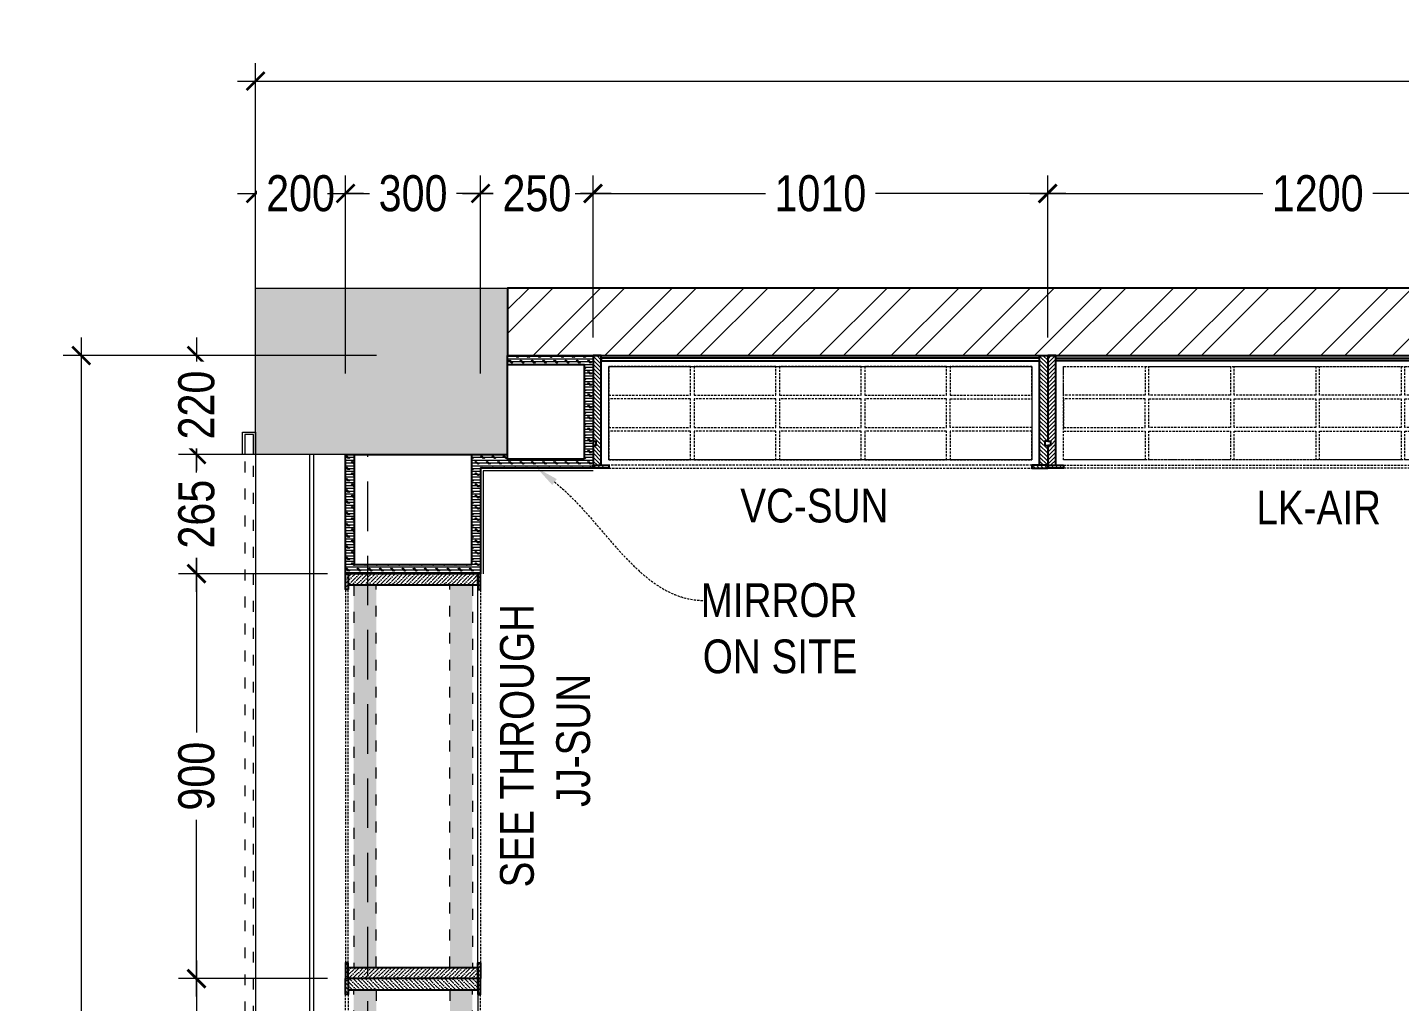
# Model space of a CAD drawing. Extents: x 8252 to 17100, y -880205 to -871928.
# Drawn here: x 8252 to 11301, y -874093 to -871928 of the extents above; entities that cross this region are included whole.
import ezdxf
from ezdxf import colors
from ezdxf.entities.mleader import LeaderData, LeaderLine
from ezdxf.lldxf.tags import DXFTag
from ezdxf.math import Vec2, Vec3

# ---------------------------------------------------------------- set-up
doc = ezdxf.new("R2010")
doc.units = 0
doc.header["$LTSCALE"] = 40
doc.header["$MEASUREMENT"] = 0
doc.header["$PDMODE"] = 3
for name, pattern in [('a_p6_plan_L18$0$HIDDEN', [0.375, 0.25, -0.125]), ('ACAD_ISO03W100', [30, 12, -18]), ('HIDDEN', [0.375, 0.25, -0.125]), ('HIDDEN2', [0.1875, 0.125, -0.0625])]:
    doc.linetypes.add(name, pattern=pattern)
for name, color, linetype, lineweight in [('beam', 90, 'Continuous', 9), ('Column', 243, 'Continuous', 9), ('Column hatch', 8, 'Continuous', 9), ('dimensions', 149, 'Continuous', 5), ('Floor-Unit', 1, 'Continuous', 13), ('Glass-FrontGlazing', 150, 'Continuous', 20), ('IM-ANNO-HATCH', 8, 'Continuous', 5), ('LENS_PARTITION', 21, 'Continuous', 25), ('LENS_TEXT', 31, 'HIDDEN2', 5), ('LN-ELEVATION-1', 81, 'Continuous', 25), ('LN-ELEVATION-2', 103, 'Continuous', 20), ('LN-ELEVATION-3', 125, 'a_p6_plan_L18$0$HIDDEN', 18), ('LN-ELEVATION-4', 145, 'Continuous', 13), ('LN-HATCH', 251, 'Continuous', 0), ('Mirror', 4, 'Continuous', 15), ('shutter', 172, 'Continuous', 9), ('Steps', 4, 'Continuous', 9), ('wall hatch', 22, 'Continuous', 9)]:
    doc.layers.add(name, color=color, linetype=linetype, lineweight=lineweight)
doc.layers.add('wall', color=5, linetype='Continuous')
doc.styles.get("Standard").update_dxf_attribs({"font": 'ARIALN.TTF'})
tags = doc.linetypes.add('DASHED2', pattern=[0.375, 0.25, -0.125]).pattern_tags.tags
tags[6:7] = [DXFTag(74, 4), DXFTag(75, 0), DXFTag(340, '0'), DXFTag(46, 1.0), DXFTag(50, 0.0), DXFTag(44, 0.0), DXFTag(45, 0.0)]
tags[4:5] = [DXFTag(74, 4), DXFTag(75, 0), DXFTag(340, '0'), DXFTag(46, 1.0), DXFTag(50, 0.0), DXFTag(44, 0.0), DXFTag(45, 0.0)]
doc.dimstyles.new('Working', dxfattribs={"dimscale": 0.8, "dimtxt": 100, "dimasz": 50, "dimexe": 50, "dimexo": 50, "dimgap": 0, "dimtad": 0, "dimdec": 0, "dimzin": 0, "dimdsep": 46, "dimtxsty": 'Standard', "dimblk": 'ARCHTICK', "dimcen": 0, "dimdle": 50, "dimclrd": 250, "dimclre": 8, "dimclrt": 7, "dimadec": 0, "dimazin": 0, "dimtfac": 1, "dimtdec": 0, "dimtofl": 0, "dimtmove": 1, "dimatfit": 3, "dimfxl": 3, "dimtolj": 1, "dimlwd": 5, "dimlwe": 0, "dimarcsym": 0})
pattern_1 = [(45, (7858558.917, 3503823.203), (-4.4901280605, 4.4901280605), [])]
pattern_2 = [(45, (7858054.0837, 3504049.203), (-4.4901280605, 4.4901280605), [])]
pattern_3 = [(45, (-583719.1914, 43520.887), (3.31456304, 12.1533978), [15.625, -3.125, 0, -3.125])]
pattern_4 = [(45, (-584019.1914, 43520.887), (3.31456304, 12.1533978), [15.625, -3.125, 0, -3.125])]

# ---------------------------------------------------------------- blocks, each defined once
blk = doc.blocks.new('adeAWEFQAEWFRAGWREA')
at = {"layer": 'Column hatch'}
h = blk.add_hatch(color=256, dxfattribs=at)
h.dxf.hatch_style = 1
h.paths.add_polyline_path([(0, -4780), (370, -4780), (370, 0), (0, 0)])
h.paths.add_polyline_path([(6624, -350), (6624, 0), (3924, 0), (3924, -350)])
h.paths.add_polyline_path([(3045, -6040), (2685, -6040), (2685, -7640), (3045, -7640)])
h.paths.add_polyline_path([(6624, -4437), (5354, -4437), (5354, -4737), (6254, -4737), (6254, -5497), (6624, -5497)])
h.paths.add_polyline_path([(0, -7740), (370, -7740), (370, -7180), (0, -7180)])
at = {"layer": 'wall hatch'}
h = blk.add_hatch(dxfattribs=at)
h.set_pattern_fill('ANSI32', color=256, scale=300, angle=270)
h.set_pattern_definition([(315, (-12982038.45, 1087359.38), (79.5495129, 79.5495129), []), (315, (-12982038.45, 1087306.35), (79.5495129, 79.5495129), [])])
h.paths.add_polyline_path([(0, -7180), (150, -7180), (150, -4780), (0, -4780)])
at = {"layer": 'beam', "linetype": 'HIDDEN', "ltscale": 11}
for p, q in [((2685, -7490.3), (370, -7490.3)), ((370, -7740), (5055, -7740))]:
    blk.add_line(p, q, dxfattribs=at)
at = {"layer": 'Column'}
blk.add_lwpolyline([(0, -7180), (370, -7180), (370, -7740), (0, -7740)], close=True, dxfattribs=at)
at = {"layer": 'shutter', "ltscale": 10, "elevation": -0.2}
blk.add_lwpolyline([(370, -7768.9), (320, -7768.9), (320, -7740), (370, -7740), (370, -7744.7), (325.7, -7744.7), (325.7, -7763.9), (370, -7763.9), (370, -7768.9)], dxfattribs=at)
at = {"layer": 'shutter', "color": 5, "linetype": 'ACAD_ISO03W100', "ltscale": 0.05, "true_color": 0x0505ff, "elevation": 87.2}
blk.add_lwpolyline([(325.7, -7744.7), (325.7, -7763.9), (5099.3, -7763.9), (5099.3, -7744.7)], close=True, dxfattribs=at)
at = {"layer": 'Steps'}
blk.add_line((370, -7740), (5105, -7740), dxfattribs=at)
at = {"layer": 'wall', "color": 1}
blk.add_lwpolyline([(150, -4780), (0, -4780), (0, -7180), (150, -7180)], close=True, dxfattribs=at)
blk = doc.blocks.new('1010MM VC PLAN')
at = {"layer": 'LN-HATCH', "ltscale": 0.5}
h = blk.add_hatch(dxfattribs=at)
h.set_pattern_fill('ANSI31', color=256, scale=2)
h.set_pattern_definition([(45, (3761554.586, 1795022.936), (-4.490128061, 4.490128061), [])])
h.paths.add_polyline_path([(-505.2, 24), (-505.2, -166), (-499.2, -166), (-499.2, -176), (-505.2, -176), (-505.2, -220), (-487.2, -220), (-487.2, 24)])
h = blk.add_hatch(dxfattribs=at)
h.set_pattern_fill('ANSI31', color=256, scale=2)
h.set_pattern_definition(pattern_1)
h.paths.add_polyline_path([(504.8, 24), (504.8, -166), (498.8, -166), (498.8, -176), (504.8, -176), (504.8, -220), (486.8, -220), (486.8, 24)])
h = blk.add_hatch(dxfattribs=at)
h.set_pattern_fill('ANSI31', color=256, scale=2)
h.set_pattern_definition([(45, (7858741.917, 3503823.203), (-4.4901280605, 4.4901280605), [])])
h.paths.add_polyline_path([(-470.2, -220), (-470.2, -226), (-505.2, -226), (-505.2, -220)])
h = blk.add_hatch(dxfattribs=at)
h.set_pattern_fill('ANSI31', color=256, scale=2)
h.set_pattern_definition(pattern_1)
h.paths.add_polyline_path([(476.8, -220), (476.8, -226), (511.8, -226), (511.8, -220)])
at = {"layer": 'LN-ELEVATION-1', "ltscale": 0.5}
for points in [[(-505.2, 24), (-505.2, -166), (-499.2, -166), (-499.2, -176), (-505.2, -176), (-505.2, -220), (-487.2, -220), (-487.2, 24)], [(486.8, 12), (-487.2, 12), (-487.2, 18), (486.8, 18)], [(504.8, 24), (504.8, -166), (498.8, -166), (498.8, -176), (504.8, -176), (504.8, -220), (486.8, -220), (486.8, 24)], [(-470.2, -220), (-470.2, -226), (-505.2, -226), (-505.2, -220)], [(469.8, -220), (469.8, -226), (504.8, -226), (504.8, -220)]]:
    blk.add_lwpolyline(points, close=True, dxfattribs=at)
at = {"layer": 'LN-ELEVATION-2', "ltscale": 0.5}
blk.add_lwpolyline([(470.2, 0), (-470.2, 0), (-470.2, -208), (470.2, -208)], close=True, dxfattribs=at)
at = {"layer": 'LN-ELEVATION-3', "ltscale": 0.5}
for p, q in [((-487.2, 24), (486.8, 24)), ((-470.2, -220), (469.8, -220)), ((469.8, -226), (-470.2, -226))]:
    blk.add_line(p, q, dxfattribs=at)
for points in [[(-470.2, 0), (-288.5, 0), (-288.5, -64), (-470.2, -64)], [(-280.5, 0), (-98.8, 0), (-98.8, -64), (-280.5, -64)], [(-90.8, 0), (90.8, 0), (90.8, -64), (-90.8, -64)], [(98.8, 0), (280.5, 0), (280.5, -64), (98.8, -64)], [(288.5, 0), (470.2, 0), (470.2, -64), (288.5, -64)], [(-470.2, -136), (-288.5, -136), (-288.5, -72), (-470.2, -72)], [(-280.5, -72), (-98.8, -72), (-98.8, -136), (-280.5, -136)], [(-90.8, -72), (90.8, -72), (90.8, -136), (-90.8, -136)], [(98.8, -72), (280.5, -72), (280.5, -136), (98.8, -136)], [(288.5, -72), (470.2, -72), (470.2, -136), (288.5, -136)], [(-470.2, -144), (-288.5, -144), (-288.5, -208), (-470.2, -208)], [(-280.5, -144), (-98.8, -144), (-98.8, -208), (-280.5, -208)], [(-90.8, -144), (90.8, -144), (90.8, -208), (-90.8, -208)], [(98.8, -144), (280.5, -144), (280.5, -208), (98.8, -208)], [(288.5, -144), (470.2, -144), (470.2, -208), (288.5, -208)]]:
    blk.add_lwpolyline(points, close=True, dxfattribs=at)
blk = doc.blocks.new('12MM VC PLAN')
at = {"layer": 'LN-HATCH', "ltscale": 0.5}
h = blk.add_hatch(dxfattribs=at)
h.set_pattern_fill('ANSI31', color=256, scale=2)
h.set_pattern_definition([(45, (3760859.753, 1795248.936), (-4.490128061, 4.490128061), [])])
h.paths.add_polyline_path([(-1200, 250), (-1200, 60), (-1194, 60), (-1194, 50), (-1200, 50), (-1200, 6), (-1182, 6), (-1182, 250)])
h = blk.add_hatch(dxfattribs=at)
h.set_pattern_fill('ANSI31', color=256, scale=2)
h.set_pattern_definition(pattern_2)
h.paths.add_polyline_path([(0, 250), (0, 60), (-6, 60), (-6, 50), (0, 50), (0, 6), (-18, 6), (-18, 250)])
h = blk.add_hatch(dxfattribs=at)
h.set_pattern_fill('ANSI31', color=256, scale=2)
h.set_pattern_definition([(45, (7858047.0837, 3504049.203), (-4.4901280605, 4.4901280605), [])])
h.paths.add_polyline_path([(-1165, 6), (-1165, 0), (-1200, 0), (-1200, 6)])
h = blk.add_hatch(dxfattribs=at)
h.set_pattern_fill('ANSI31', color=256, scale=2)
h.set_pattern_definition(pattern_2)
h.paths.add_polyline_path([(-28, 6), (-28, 0), (0, 0), (0, 6)])
at = {"layer": 'LN-ELEVATION-1', "ltscale": 0.5}
for points in [[(-1200, 250), (-1200, 60), (-1194, 60), (-1194, 50), (-1200, 50), (-1200, 6), (-1182, 6), (-1182, 250)], [(-18, 238), (-1182, 238), (-1182, 244), (-18, 244)], [(0, 250), (0, 60), (-6, 60), (-6, 50), (0, 50), (0, 6), (-18, 6), (-18, 250)], [(-1165, 6), (-1165, 0), (-1200, 0), (-1200, 6)], [(-35, 6), (-35, 0), (0, 0), (0, 6)]]:
    blk.add_lwpolyline(points, close=True, dxfattribs=at)
at = {"layer": 'LN-ELEVATION-3', "ltscale": 0.5}
for p, q in [((-1182, 250), (-18, 250)), ((-1165, 6), (-35, 6)), ((-35, 0), (-1165, 0))]:
    blk.add_line(p, q, dxfattribs=at)
for points in [[(-1165, 226), (-35, 226), (-35, 18), (-1165, 18)], [(-1165, 226), (-983.3, 226), (-983.3, 162), (-1165, 162)], [(-975.3, 226), (-793.7, 226), (-793.7, 162), (-975.3, 162)], [(-785.7, 226), (-604, 226), (-604, 162), (-785.7, 162)], [(-596, 226), (-414.3, 226), (-414.3, 162), (-596, 162)], [(-406.3, 226), (-224.7, 226), (-224.7, 162), (-406.3, 162)], [(-216.7, 226), (-35, 226), (-35, 162), (-216.7, 162)], [(-1165, 90), (-983.3, 90), (-983.3, 154), (-1165, 154)], [(-975.3, 154), (-793.7, 154), (-793.7, 90), (-975.3, 90)], [(-785.7, 154), (-604, 154), (-604, 90), (-785.7, 90)], [(-596, 154), (-414.3, 154), (-414.3, 90), (-596, 90)], [(-406.3, 154), (-224.7, 154), (-224.7, 90), (-406.3, 90)], [(-216.7, 154), (-35, 154), (-35, 90), (-216.7, 90)], [(-1165, 82), (-983.3, 82), (-983.3, 18), (-1165, 18)], [(-975.3, 82), (-793.7, 82), (-793.7, 18), (-975.3, 18)], [(-785.7, 82), (-604, 82), (-604, 18), (-785.7, 18)], [(-596, 82), (-414.3, 82), (-414.3, 18), (-596, 18)], [(-406.3, 82), (-224.7, 82), (-224.7, 18), (-406.3, 18)], [(-216.7, 82), (-35, 82), (-35, 18), (-216.7, 18)]]:
    blk.add_lwpolyline(points, close=True, dxfattribs=at)
blk = doc.blocks.new('SEE THORUGH 900MM')
at = {"transparency": 33554508}
h = blk.add_hatch(color=177, dxfattribs=at)
h.dxf.hatch_style = 1
h.paths.add_polyline_path([(425, 50), (-425, 50), (-425, 0), (425, 0)])
h = blk.add_hatch(color=177, dxfattribs=at)
h.dxf.hatch_style = 1
h.paths.add_polyline_path([(425, -164), (-425, -164), (-425, -214), (425, -214)])
at = {"layer": 'LN-HATCH', "ltscale": 0.5}
h = blk.add_hatch(dxfattribs=at)
h.set_pattern_fill('ANSI36', color=256, scale=50)
h.set_pattern_definition(pattern_3)
h.paths.add_polyline_path([(-415, 62), (-415, 68), (-450, 68), (-450, 62)])
h = blk.add_hatch(dxfattribs=at)
h.set_pattern_fill('ANSI36', color=256, scale=50)
h.set_pattern_definition(pattern_3)
h.paths.add_polyline_path([(-425, 62), (-450, 62), (-450, 18), (-450, 8), (-450, -226), (-425, -226)])
h = blk.add_hatch(dxfattribs=at)
h.set_pattern_fill('ANSI36', color=256, scale=50)
h.set_pattern_definition(pattern_4)
h.paths.add_polyline_path([(415, 62), (415, 68), (450, 68), (450, 62)])
h = blk.add_hatch(dxfattribs=at)
h.set_pattern_fill('ANSI36', color=256, scale=50)
h.set_pattern_definition(pattern_4)
h.paths.add_polyline_path([(450, 8), (450, 18), (450, 62), (425, 62), (425, -226), (450, -226)])
h = blk.add_hatch(dxfattribs=at)
h.set_pattern_fill('ANSI36', color=256, scale=50)
h.set_pattern_definition(pattern_3)
h.paths.add_polyline_path([(-415, -226), (-415, -232), (-450, -232), (-450, -226)])
h = blk.add_hatch(dxfattribs=at)
h.set_pattern_fill('ANSI36', color=256, scale=50)
h.set_pattern_definition(pattern_4)
h.paths.add_polyline_path([(415, -226), (415, -232), (450, -232), (450, -226)])
at = {"layer": 'LN-ELEVATION-1', "ltscale": 0.5}
for points in [[(-415, 62), (-415, 68), (-450, 68), (-450, 62)], [(-450, -226), (-450, 8), (-450, 8), (-450, 18), (-450, 18), (-450, 62), (-425, 62), (-425, -226)], [(415, 62), (415, 68), (450, 68), (450, 62)], [(450, -226), (450, 8), (450, 8), (450, 18), (450, 18), (450, 62), (425, 62), (425, -226)], [(-415, -226), (-415, -232), (-450, -232), (-450, -226)], [(415, -226), (415, -232), (450, -232), (450, -226)]]:
    blk.add_lwpolyline(points, close=True, dxfattribs=at)
at = {"layer": 'LN-ELEVATION-3', "ltscale": 0.5}
for p, q in [((-415, 68), (415, 68)), ((415, 62), (-415, 62)), ((425, -226), (-425, -226)), ((415, -226), (-415, -226)), ((-415, -232), (415, -232))]:
    blk.add_line(p, q, dxfattribs=at)
at = {"layer": 'LN-ELEVATION-4', "linetype": 'ACAD_ISO03W100', "ltscale": 0.05}
for points in [[(425, 0), (-425, 0), (-425, 50), (425, 50)], [(425, -164), (-425, -164), (-425, -214), (425, -214)]]:
    blk.add_lwpolyline(points, close=True, dxfattribs=at)
blk = doc.blocks.new('_ArchTick')
at = {"const_width": 0.15}
blk.add_lwpolyline([(-0.5, -0.5), (0.5, 0.5)], dxfattribs=at)
blk = doc.blocks.new('*D59')
at = {"layer": 'Defpoints', "color": 0, "ltscale": 50, "transparency": 16777216}
for p in [(8759.2, -872877.4), (8959.2, -872877.4)]:
    blk.add_point(p, dxfattribs=at)
at = {"layer": 'dimensions', "color": 8, "linetype": 'DASHED2', "lineweight": 0, "ltscale": 50, "transparency": 16777216}
for p, q in [((8759.2, -872697.1), (8759.2, -872257.1)), ((8959.2, -872697.1), (8959.2, -872257.1))]:
    blk.add_line(p, q, dxfattribs=at)
at = {"layer": 'dimensions', "color": 250, "linetype": 'DASHED2', "lineweight": 5, "ltscale": 50, "transparency": 16777216}
for p, q in [((8719.2, -872297.1), (8786.3, -872297.1)), ((8999.2, -872297.1), (8932.1, -872297.1))]:
    blk.add_line(p, q, dxfattribs=at)
at = {"layer": 'dimensions', "color": 250, "lineweight": 5, "ltscale": 50, "transparency": 16777216, "xscale": 40, "yscale": 40, "zscale": 40, "rotation": 180}
blk.add_blockref('_ArchTick', (8759.2, -872297.1), dxfattribs=at)
at = {"layer": 'dimensions', "color": 250, "lineweight": 5, "ltscale": 50, "transparency": 16777216, "xscale": 40, "yscale": 40, "zscale": 40}
blk.add_blockref('_ArchTick', (8959.2, -872297.1), dxfattribs=at)
at = {"layer": 'dimensions', "color": 7, "ltscale": 50, "transparency": 16777216, "insert": (8859.2, -872297.1), "char_height": 80, "attachment_point": 5, "bg_fill": 3, "box_fill_scale": 1.25, "bg_fill_color": 9, "bg_fill_true_color": 13158600, "bg_fill_transparency": 0}
blk.add_mtext('\\A1;200', dxfattribs=at)
at = {"layer": 'Defpoints', "color": 0, "ltscale": 50, "transparency": 16777216}
blk.add_point((8959.2, -872297.1), dxfattribs=at)
blk = doc.blocks.new('*D60')
at = {"layer": 'Defpoints', "color": 0, "ltscale": 50, "transparency": 16777216}
for p in [(9259.2, -872297.1), (8959.2, -872877.4), (9259.2, -872907.4)]:
    blk.add_point(p, dxfattribs=at)
at = {"layer": 'dimensions', "color": 8, "linetype": 'DASHED2', "lineweight": 0, "ltscale": 50, "transparency": 16777216}
for p, q in [((8959.2, -872697.1), (8959.2, -872257.1)), ((9259.2, -872697.1), (9259.2, -872257.1))]:
    blk.add_line(p, q, dxfattribs=at)
at = {"layer": 'dimensions', "color": 250, "linetype": 'DASHED2', "lineweight": 5, "ltscale": 50, "transparency": 16777216}
for p, q in [((8919.2, -872297.1), (9036.8, -872297.1)), ((9299.2, -872297.1), (9181.5, -872297.1))]:
    blk.add_line(p, q, dxfattribs=at)
at = {"layer": 'dimensions', "color": 250, "lineweight": 5, "ltscale": 50, "transparency": 16777216, "xscale": 40, "yscale": 40, "zscale": 40, "rotation": 180}
blk.add_blockref('_ArchTick', (8959.2, -872297.1), dxfattribs=at)
at = {"layer": 'dimensions', "color": 250, "lineweight": 5, "ltscale": 50, "transparency": 16777216, "xscale": 40, "yscale": 40, "zscale": 40}
blk.add_blockref('_ArchTick', (9259.2, -872297.1), dxfattribs=at)
at = {"layer": 'dimensions', "color": 7, "ltscale": 50, "transparency": 16777216, "insert": (9109.2, -872297.1), "char_height": 80, "attachment_point": 5, "bg_fill": 3, "box_fill_scale": 1.25, "bg_fill_color": 9, "bg_fill_true_color": 13158600, "bg_fill_transparency": 0}
blk.add_mtext('\\A1;300', dxfattribs=at)
blk = doc.blocks.new('*D61')
at = {"layer": 'Defpoints', "color": 0, "ltscale": 50, "transparency": 16777216}
for p in [(9509.2, -872297.1), (9509.2, -872657.4), (9259.2, -872907.4)]:
    blk.add_point(p, dxfattribs=at)
at = {"layer": 'dimensions', "color": 8, "linetype": 'DASHED2', "lineweight": 0, "ltscale": 50, "transparency": 16777216}
for p, q in [((9259.2, -872697.1), (9259.2, -872257.1)), ((9509.2, -872617.4), (9509.2, -872257.1))]:
    blk.add_line(p, q, dxfattribs=at)
at = {"layer": 'dimensions', "color": 250, "linetype": 'DASHED2', "lineweight": 5, "ltscale": 50, "transparency": 16777216}
for p, q in [((9219.2, -872297.1), (9311.3, -872297.1)), ((9549.2, -872297.1), (9457.1, -872297.1))]:
    blk.add_line(p, q, dxfattribs=at)
at = {"layer": 'dimensions', "color": 250, "lineweight": 5, "ltscale": 50, "transparency": 16777216, "xscale": 40, "yscale": 40, "zscale": 40, "rotation": 180}
blk.add_blockref('_ArchTick', (9259.2, -872297.1), dxfattribs=at)
at = {"layer": 'dimensions', "color": 250, "lineweight": 5, "ltscale": 50, "transparency": 16777216, "xscale": 40, "yscale": 40, "zscale": 40}
blk.add_blockref('_ArchTick', (9509.2, -872297.1), dxfattribs=at)
at = {"layer": 'dimensions', "color": 7, "ltscale": 50, "transparency": 16777216, "insert": (9384.2, -872297.1), "char_height": 80, "attachment_point": 5, "bg_fill": 3, "box_fill_scale": 1.25, "bg_fill_color": 9, "bg_fill_true_color": 13158600, "bg_fill_transparency": 0}
blk.add_mtext('\\A1;250', dxfattribs=at)
blk = doc.blocks.new('*D62')
at = {"layer": 'Defpoints', "color": 0, "ltscale": 50, "transparency": 16777216}
for p in [(10519.2, -872297.1), (9509.2, -872657.4), (10519.2, -872657.4)]:
    blk.add_point(p, dxfattribs=at)
at = {"layer": 'dimensions', "color": 8, "linetype": 'DASHED2', "lineweight": 0, "ltscale": 50, "transparency": 16777216}
for p, q in [((9509.2, -872617.4), (9509.2, -872257.1)), ((10519.2, -872617.4), (10519.2, -872257.1))]:
    blk.add_line(p, q, dxfattribs=at)
at = {"layer": 'dimensions', "color": 250, "linetype": 'DASHED2', "lineweight": 5, "ltscale": 50, "transparency": 16777216}
for p, q in [((9469.2, -872297.1), (9919.4, -872297.1)), ((10559.2, -872297.1), (10108.9, -872297.1))]:
    blk.add_line(p, q, dxfattribs=at)
at = {"layer": 'dimensions', "color": 250, "lineweight": 5, "ltscale": 50, "transparency": 16777216, "xscale": 40, "yscale": 40, "zscale": 40, "rotation": 180}
blk.add_blockref('_ArchTick', (9509.2, -872297.1), dxfattribs=at)
at = {"layer": 'dimensions', "color": 250, "lineweight": 5, "ltscale": 50, "transparency": 16777216, "xscale": 40, "yscale": 40, "zscale": 40}
blk.add_blockref('_ArchTick', (10519.2, -872297.1), dxfattribs=at)
at = {"layer": 'dimensions', "color": 7, "ltscale": 50, "transparency": 16777216, "insert": (10014.2, -872297.1), "char_height": 80, "attachment_point": 5, "bg_fill": 3, "box_fill_scale": 1.25, "bg_fill_color": 9, "bg_fill_true_color": 13158600, "bg_fill_transparency": 0}
blk.add_mtext('\\A1;1010', dxfattribs=at)
blk = doc.blocks.new('*D63')
at = {"layer": 'Defpoints', "color": 0, "ltscale": 50, "transparency": 16777216}
for p in [(11719.2, -872297.1), (10519.2, -872657.4), (11719.2, -872657.4)]:
    blk.add_point(p, dxfattribs=at)
at = {"layer": 'dimensions', "color": 8, "linetype": 'DASHED2', "lineweight": 0, "ltscale": 50, "transparency": 16777216}
for p, q in [((10519.2, -872617.4), (10519.2, -872257.1)), ((11719.2, -872617.4), (11719.2, -872257.1))]:
    blk.add_line(p, q, dxfattribs=at)
at = {"layer": 'dimensions', "color": 250, "linetype": 'DASHED2', "lineweight": 5, "ltscale": 50, "transparency": 16777216}
for p, q in [((10479.2, -872297.1), (11024.4, -872297.1)), ((11759.2, -872297.1), (11213.9, -872297.1))]:
    blk.add_line(p, q, dxfattribs=at)
at = {"layer": 'dimensions', "color": 250, "lineweight": 5, "ltscale": 50, "transparency": 16777216, "xscale": 40, "yscale": 40, "zscale": 40, "rotation": 180}
blk.add_blockref('_ArchTick', (10519.2, -872297.1), dxfattribs=at)
at = {"layer": 'dimensions', "color": 250, "lineweight": 5, "ltscale": 50, "transparency": 16777216, "xscale": 40, "yscale": 40, "zscale": 40}
blk.add_blockref('_ArchTick', (11719.2, -872297.1), dxfattribs=at)
at = {"layer": 'dimensions', "color": 7, "ltscale": 50, "transparency": 16777216, "insert": (11119.2, -872297.1), "char_height": 80, "attachment_point": 5, "bg_fill": 3, "box_fill_scale": 1.25, "bg_fill_color": 9, "bg_fill_true_color": 13158600, "bg_fill_transparency": 0}
blk.add_mtext('\\A1;1200', dxfattribs=at)
blk = doc.blocks.new('*D87')
at = {"layer": 'Defpoints', "color": 0, "ltscale": 50, "transparency": 16777216}
for p in [(8628.1, -874042.4), (8959.2, -874042.4), (8959.2, -874942.4)]:
    blk.add_point(p, dxfattribs=at)
at = {"layer": 'dimensions', "color": 250, "linetype": 'DASHED2', "lineweight": 5, "ltscale": 50, "transparency": 16777216}
for p, q in [((8628.1, -874002.4), (8628.1, -874420)), ((8628.1, -874982.4), (8628.1, -874564.7))]:
    blk.add_line(p, q, dxfattribs=at)
at = {"layer": 'dimensions', "color": 8, "linetype": 'DASHED2', "lineweight": 0, "ltscale": 50, "transparency": 16777216}
for p, q in [((8919.2, -874042.4), (8588.1, -874042.4)), ((8919.2, -874942.4), (8588.1, -874942.4))]:
    blk.add_line(p, q, dxfattribs=at)
at = {"layer": 'dimensions', "color": 250, "lineweight": 5, "ltscale": 50, "transparency": 16777216, "xscale": 40, "yscale": 40, "zscale": 40}
for p, rotation in [((8628.1, -874042.4), 90), ((8628.1, -874942.4), 270)]:
    blk.add_blockref('_ArchTick', p, dxfattribs=dict(at, rotation=rotation))
at = {"layer": 'dimensions', "color": 7, "ltscale": 50, "transparency": 16777216, "insert": (8628.1, -874492.4), "char_height": 80, "attachment_point": 5, "rotation": 90, "bg_fill": 3, "box_fill_scale": 1.25, "bg_fill_color": 9, "bg_fill_true_color": 13158600, "bg_fill_transparency": 0}
blk.add_mtext('\\A1;900', dxfattribs=at)
blk = doc.blocks.new('*D88')
at = {"layer": 'Defpoints', "color": 0, "ltscale": 50, "transparency": 16777216}
for p in [(8628.1, -873142.4), (8959.2, -873142.4), (8959.2, -874042.4)]:
    blk.add_point(p, dxfattribs=at)
at = {"layer": 'dimensions', "color": 250, "linetype": 'DASHED2', "lineweight": 5, "ltscale": 50, "transparency": 16777216}
for p, q in [((8628.1, -873102.4), (8628.1, -873520)), ((8628.1, -874082.4), (8628.1, -873664.7))]:
    blk.add_line(p, q, dxfattribs=at)
at = {"layer": 'dimensions', "color": 8, "linetype": 'DASHED2', "lineweight": 0, "ltscale": 50, "transparency": 16777216}
for p, q in [((8919.2, -873142.4), (8588.1, -873142.4)), ((8919.2, -874042.4), (8588.1, -874042.4))]:
    blk.add_line(p, q, dxfattribs=at)
at = {"layer": 'dimensions', "color": 250, "lineweight": 5, "ltscale": 50, "transparency": 16777216, "xscale": 40, "yscale": 40, "zscale": 40}
for p, rotation in [((8628.1, -873142.4), 90), ((8628.1, -874042.4), 270)]:
    blk.add_blockref('_ArchTick', p, dxfattribs=dict(at, rotation=rotation))
at = {"layer": 'dimensions', "color": 7, "ltscale": 50, "transparency": 16777216, "insert": (8628.1, -873592.4), "char_height": 80, "attachment_point": 5, "rotation": 90, "bg_fill": 3, "box_fill_scale": 1.25, "bg_fill_color": 9, "bg_fill_true_color": 13158600, "bg_fill_transparency": 0}
blk.add_mtext('\\A1;900', dxfattribs=at)
blk = doc.blocks.new('*D89')
at = {"layer": 'Defpoints', "color": 0, "ltscale": 50, "transparency": 16777216}
for p in [(8628.1, -872877.4), (8959.2, -872877.4), (8959.2, -873142.4)]:
    blk.add_point(p, dxfattribs=at)
at = {"layer": 'dimensions', "color": 250, "linetype": 'DASHED2', "lineweight": 5, "ltscale": 50, "transparency": 16777216}
for p, q in [((8628.1, -872837.4), (8628.1, -872936.6)), ((8628.1, -873182.4), (8628.1, -873083.1))]:
    blk.add_line(p, q, dxfattribs=at)
at = {"layer": 'dimensions', "color": 8, "linetype": 'DASHED2', "lineweight": 0, "ltscale": 50, "transparency": 16777216}
for p, q in [((8919.2, -872877.4), (8588.1, -872877.4)), ((8919.2, -873142.4), (8588.1, -873142.4))]:
    blk.add_line(p, q, dxfattribs=at)
at = {"layer": 'dimensions', "color": 250, "lineweight": 5, "ltscale": 50, "transparency": 16777216, "xscale": 40, "yscale": 40, "zscale": 40}
for p, rotation in [((8628.1, -872877.4), 90), ((8628.1, -873142.4), 270)]:
    blk.add_blockref('_ArchTick', p, dxfattribs=dict(at, rotation=rotation))
at = {"layer": 'dimensions', "color": 7, "ltscale": 50, "transparency": 16777216, "insert": (8628.1, -873009.9), "char_height": 80, "attachment_point": 5, "rotation": 90, "bg_fill": 3, "box_fill_scale": 1.25, "bg_fill_color": 9, "bg_fill_true_color": 13158600, "bg_fill_transparency": 0}
blk.add_mtext('\\A1;265', dxfattribs=at)
blk = doc.blocks.new('*D90')
at = {"layer": 'Defpoints', "color": 0, "ltscale": 50, "transparency": 16777216}
for p in [(9319.2, -872657.4), (8959.2, -872877.4)]:
    blk.add_point(p, dxfattribs=at)
at = {"layer": 'dimensions', "color": 250, "linetype": 'DASHED2', "lineweight": 5, "ltscale": 50, "transparency": 16777216}
for p, q in [((8628.1, -872617.4), (8628.1, -872694.5)), ((8628.1, -872917.4), (8628.1, -872840.3))]:
    blk.add_line(p, q, dxfattribs=at)
at = {"layer": 'dimensions', "color": 8, "linetype": 'DASHED2', "lineweight": 0, "ltscale": 50, "transparency": 16777216}
for p, q in [((9028.1, -872657.4), (8588.1, -872657.4)), ((8919.2, -872877.4), (8588.1, -872877.4))]:
    blk.add_line(p, q, dxfattribs=at)
at = {"layer": 'dimensions', "color": 250, "lineweight": 5, "ltscale": 50, "transparency": 16777216, "xscale": 40, "yscale": 40, "zscale": 40}
for p, rotation in [((8628.1, -872657.4), 90), ((8628.1, -872877.4), 270)]:
    blk.add_blockref('_ArchTick', p, dxfattribs=dict(at, rotation=rotation))
at = {"layer": 'dimensions', "color": 7, "ltscale": 50, "transparency": 16777216, "insert": (8628.1, -872767.4), "char_height": 80, "attachment_point": 5, "rotation": 90, "bg_fill": 3, "box_fill_scale": 1.25, "bg_fill_color": 9, "bg_fill_true_color": 13158600, "bg_fill_transparency": 0}
blk.add_mtext('\\A1;220', dxfattribs=at)
at = {"layer": 'Defpoints', "color": 0, "ltscale": 50, "transparency": 16777216}
blk.add_point((8628.1, -872657.4), dxfattribs=at)
blk = doc.blocks.new('*D51')
at = {"layer": 'Defpoints', "color": 0, "ltscale": 50, "transparency": 16777216}
for p in [(8371.7, -872657.4), (9319.2, -872657.4), (8879, -877586.4)]:
    blk.add_point(p, dxfattribs=at)
at = {"layer": 'dimensions', "color": 250, "linetype": 'DASHED2', "lineweight": 5, "ltscale": 50, "transparency": 16777216}
for p, q in [((8371.7, -872617.4), (8371.7, -874868.4)), ((8371.7, -877626.4), (8371.7, -875375.4))]:
    blk.add_line(p, q, dxfattribs=at)
at = {"layer": 'dimensions', "color": 8, "linetype": 'DASHED2', "lineweight": 0, "ltscale": 50, "transparency": 16777216}
for p, q in [((8771.7, -872657.4), (8331.7, -872657.4)), ((8771.7, -877586.4), (8331.7, -877586.4))]:
    blk.add_line(p, q, dxfattribs=at)
at = {"layer": 'dimensions', "color": 250, "lineweight": 5, "ltscale": 50, "transparency": 16777216, "xscale": 40, "yscale": 40, "zscale": 40}
for p, rotation in [((8371.7, -872657.4), 90), ((8371.7, -877586.4), 270)]:
    blk.add_blockref('_ArchTick', p, dxfattribs=dict(at, rotation=rotation))
at = {"layer": 'dimensions', "color": 7, "ltscale": 50, "transparency": 16777216, "insert": (8371.7, -875121.9), "char_height": 80, "attachment_point": 5, "rotation": 90, "bg_fill": 3, "box_fill_scale": 1.25, "bg_fill_color": 9, "bg_fill_true_color": 13158600, "bg_fill_transparency": 0}
blk.add_mtext('\\A1;4929 [16\'-2"]', dxfattribs=at)
blk = doc.blocks.new('*D52')
at = {"layer": 'Defpoints', "color": 0, "ltscale": 50, "transparency": 16777216}
for p in [(16349.2, -872047.4), (8759.2, -872507.4), (16349.2, -872877.4)]:
    blk.add_point(p, dxfattribs=at)
at = {"layer": 'dimensions', "color": 8, "linetype": 'DASHED2', "lineweight": 0, "ltscale": 50, "transparency": 16777216}
for p, q in [((8759.2, -872447.4), (8759.2, -872007.4)), ((16349.2, -872447.4), (16349.2, -872007.4))]:
    blk.add_line(p, q, dxfattribs=at)
at = {"layer": 'dimensions', "color": 250, "linetype": 'DASHED2', "lineweight": 5, "ltscale": 50, "transparency": 16777216}
for p, q in [((8719.2, -872047.4), (12276.7, -872047.4)), ((16389.2, -872047.4), (12831.6, -872047.4))]:
    blk.add_line(p, q, dxfattribs=at)
at = {"layer": 'dimensions', "color": 250, "lineweight": 5, "ltscale": 50, "transparency": 16777216, "xscale": 40, "yscale": 40, "zscale": 40, "rotation": 180}
blk.add_blockref('_ArchTick', (8759.2, -872047.4), dxfattribs=at)
at = {"layer": 'dimensions', "color": 250, "lineweight": 5, "ltscale": 50, "transparency": 16777216, "xscale": 40, "yscale": 40, "zscale": 40}
blk.add_blockref('_ArchTick', (16349.2, -872047.4), dxfattribs=at)
at = {"layer": 'dimensions', "color": 7, "ltscale": 50, "transparency": 16777216, "insert": (12554.2, -872047.4), "char_height": 80, "attachment_point": 5, "bg_fill": 3, "box_fill_scale": 1.25, "bg_fill_color": 9, "bg_fill_true_color": 13158600, "bg_fill_transparency": 0}
blk.add_mtext('\\A1;7590 [24\'-11"]', dxfattribs=at)

msp = doc.modelspace()

# ---------------------------------------------------------------- hatches: boundary and pattern name
at = {"layer": 'IM-ANNO-HATCH'}
h = msp.add_hatch(dxfattribs=at)
h.set_pattern_fill('CORK', color=256, scale=50)
h.set_pattern_definition([(0, (1662.091, 1441.524), (0, 6.25), []), (135, (1665.216, 1438.4), (-12.49999998, -12.49999998), [8.8388348, -8.8388348]), (135, (1666.779, 1438.4), (-12.49999998, -12.49999998), [8.8388348, -8.8388348]), (135, (1668.341, 1438.4), (-12.49999998, -12.49999998), [8.8388348, -8.8388348])])
h.paths.add_polyline_path([(9489.2, -872887.4), (9319.2, -872887.4), (9319.2, -872677.4), (9489.2, -872677.4)], flags=16)
h.paths.add_polyline_path([(9509.2, -872907.4), (9259.2, -872907.4), (9259.2, -873142.4), (8959.2, -873142.4), (8959.2, -872877.4), (9319.2, -872877.4), (9319.2, -872657.4), (9509.2, -872657.4)])
h.paths.add_polyline_path([(9239.2, -872877.4), (9239.2, -873122.4), (8979.2, -873122.4), (8979.2, -872877.4)], flags=16)

# ---------------------------------------------------------------- linework, layer by layer
at = {"layer": 'Glass-FrontGlazing', "ltscale": 100}
msp.add_lwpolyline([(8879, -875192.4), (8889, -875192.4), (8889, -872877.4), (8879, -872877.4)], close=True, dxfattribs=at)
at = {"layer": 'LENS_PARTITION'}
for points in [[(9509.2, -872907.4), (9259.2, -872907.4), (9259.2, -873142.4), (8959.2, -873142.4), (8959.2, -872877.4), (9319.2, -872877.4), (9319.2, -872657.4), (9509.2, -872657.4)], [(9489.2, -872887.4), (9319.2, -872887.4), (9319.2, -872677.4), (9489.2, -872677.4)], [(9239.2, -872877.4), (9239.2, -873122.4), (8979.2, -873122.4), (8979.2, -872877.4)]]:
    msp.add_lwpolyline(points, close=True, dxfattribs=at)
at = {"layer": 'Mirror', "lineweight": 0}
for points in [[(9509.2, -872907.4), (9259.2, -872907.4), (9259.2, -873142.4)], [(9509.2, -872913.4), (9265.2, -872913.4), (9265.2, -873142.4)]]:
    msp.add_lwpolyline(points, dxfattribs=at)

# ---------------------------------------------------------------- block references
at = {"rotation": 270}
msp.add_blockref('adeAWEFQAEWFRAGWREA', (16499.2, -872507.4), dxfattribs=at)
at = {"layer": 'Floor-Unit', "xscale": -1}
msp.add_blockref('1010MM VC PLAN', (10014, -872681.4), dxfattribs=at)
at = {"layer": 'Floor-Unit', "ltscale": 0.5}
msp.add_blockref('12MM VC PLAN', (11719.2, -872907.4), dxfattribs=at)
at = {"layer": 'Floor-Unit', "xscale": -1, "rotation": 90}
msp.add_blockref('SEE THORUGH 900MM', (9027.2, -873592.4), dxfattribs=at)
at = {"layer": 'Floor-Unit', "rotation": 90}
msp.add_blockref('SEE THORUGH 900MM', (9027.2, -874492.4), dxfattribs=at)

# ---------------------------------------------------------------- texts
at = {"layer": 'LENS_TEXT', "linetype": 'Continuous', "ltscale": 3, "char_height": 75, "attachment_point": 5}
for s, insert in [('\\pxqc;VC-SUN', (10000.7, -872991.4)), ('\\pxqc;LK-AIR', (11121.3, -872995.3))]:
    msp.add_mtext_dynamic_manual_height_columns(s, width=271.785, gutter_width=1, heights=[0], dxfattribs=dict(at, insert=insert))
at = {"layer": 'LENS_TEXT', "linetype": 'Continuous', "ltscale": 3, "insert": (9402.9, -873524.7), "char_height": 75, "attachment_point": 5, "rotation": 90}
msp.add_mtext_dynamic_manual_height_columns('\\pxqc;SEE THROUGH\\P JJ-SUN', width=979.199, gutter_width=1, heights=[0], dxfattribs=at)

# ---------------------------------------------------------------- leaders
at = {"layer": 'LENS_TEXT', "linetype": 'Continuous', "ltscale": 3}
ml = msp.add_multileader_mtext('Standard', dxfattribs=at)
ml.set_content('{\\C256;MIRROR ON SITE}', color=1)
ml.set_leader_properties(color=256, linetype='ByLayer', lineweight=-1)
ml.build(insert=Vec2(0, 0))
ml.multileader.update_dxf_attribs({"leader_type": 2, "dogleg_length": 0.36, "arrow_head_size": 50})
ctx = ml.context
ctx.base_point, ctx.char_height, ctx.arrow_head_size, ctx.landing_gap_size, ctx.plane_origin = Vec3(9755.6, -873201.7), 75, 50, 0.09, Vec3(10800.8, -873921.1)
ctx.text_align_type = 2
notes = []
notes.append((ctx, [(1, (1, 1, 0), (9755.2, -873201.7), (1, 0), 0.36, [(1, [(9384.2, -872907.4)], 0, [])])]))
ctx.mtext.insert, ctx.mtext.width, ctx.mtext.alignment, ctx.mtext.flow_direction = Vec3(10096.5, -873163.5), 390.83, 3, 5
for ctx, leaders in notes:
    for number, flags, end, landing, length, lines in leaders:
        leader = LeaderData()
        leader.index, (leader.has_last_leader_line, leader.has_dogleg_vector, leader.attachment_direction) = number, flags
        leader.last_leader_point, leader.dogleg_vector, leader.dogleg_length = Vec3(end), Vec3(landing), length
        for number, points, colour, breaks in lines:
            line = LeaderLine()
            line.index, line.vertices, line.color, line.breaks = number, Vec3.list(points), colors.encode_raw_color(colour), breaks
            leader.lines.append(line)
        ctx.leaders.append(leader)

# ---------------------------------------------------------------- next in the draw order: dimensions: what is measured, and where the dimension line sits
at = {"layer": 'dimensions', "ltscale": 50}
dim = msp.add_linear_dim(base=(8959.2, -872297.1), p1=(8759.2, -872877.4), p2=(8959.2, -872877.4), dimstyle='Working', override={"dimfxl": 500, "dimfxlon": 1, "dimtfill": 1, "dimarcsym": 1}, dxfattribs=at)
dim.commit()
dim.dimension.update_dxf_attribs({"geometry": '*D59', "text_midpoint": (8859.2, -872297.1)})
dim = msp.add_linear_dim(base=(8628.1, -874042.4), p1=(8959.2, -874942.4), p2=(8959.2, -874042.4), angle=90, dimstyle='Working', override={"dimfxl": 500, "dimfxlon": 1, "dimtfill": 1, "dimarcsym": 1}, dxfattribs=at)
dim.commit()
dim.dimension.update_dxf_attribs({"geometry": '*D87', "text_midpoint": (8628.1, -874492.4)})

# ---------------------------------------------------------------- next in the draw order: dimensions: what is measured, and where the dimension line sits
dim = msp.add_linear_dim(base=(9259.2, -872297.1), p1=(8959.2, -872877.4), p2=(9259.2, -872907.4), dimstyle='Working', override={"dimfxl": 500, "dimfxlon": 1, "dimtfill": 1, "dimarcsym": 1}, dxfattribs=at)
dim.commit()
dim.dimension.update_dxf_attribs({"geometry": '*D60', "text_midpoint": (9109.2, -872297.1)})
dim = msp.add_linear_dim(base=(8628.1, -873142.4), p1=(8959.2, -874042.4), p2=(8959.2, -873142.4), angle=90, dimstyle='Working', override={"dimfxl": 500, "dimfxlon": 1, "dimtfill": 1, "dimarcsym": 1}, dxfattribs=at)
dim.commit()
dim.dimension.update_dxf_attribs({"geometry": '*D88', "text_midpoint": (8628.1, -873592.4)})

# ---------------------------------------------------------------- next in the draw order: dimensions: what is measured, and where the dimension line sits
dim = msp.add_linear_dim(base=(9509.2, -872297.1), p1=(9259.2, -872907.4), p2=(9509.2, -872657.4), dimstyle='Working', override={"dimfxl": 500, "dimfxlon": 1, "dimtfill": 1, "dimarcsym": 1}, dxfattribs=at)
dim.commit()
dim.dimension.update_dxf_attribs({"geometry": '*D61', "text_midpoint": (9384.2, -872297.1)})
dim = msp.add_linear_dim(base=(8628.1, -872877.4), p1=(8959.2, -873142.4), p2=(8959.2, -872877.4), angle=90, dimstyle='Working', override={"dimfxl": 500, "dimfxlon": 1, "dimtfill": 1, "dimarcsym": 1}, dxfattribs=at)
dim.commit()
dim.dimension.update_dxf_attribs({"geometry": '*D89', "text_midpoint": (8628.1, -873009.9)})

# ---------------------------------------------------------------- next in the draw order: dimensions: what is measured, and where the dimension line sits
dim = msp.add_linear_dim(base=(10519.2, -872297.1), p1=(9509.2, -872657.4), p2=(10519.2, -872657.4), dimstyle='Working', override={"dimfxl": 500, "dimfxlon": 1, "dimtfill": 1, "dimarcsym": 1}, dxfattribs=at)
dim.commit()
dim.dimension.update_dxf_attribs({"geometry": '*D62', "text_midpoint": (10014.2, -872297.1)})
dim = msp.add_linear_dim(base=(8628.1, -872657.4), p1=(8959.2, -872877.4), p2=(9319.2, -872657.4), angle=90, dimstyle='Working', override={"dimfxl": 500, "dimfxlon": 1, "dimtfill": 1, "dimarcsym": 1}, dxfattribs=at)
dim.commit()
dim.dimension.update_dxf_attribs({"geometry": '*D90', "text_midpoint": (8628.1, -872767.4)})

# ---------------------------------------------------------------- next in the draw order: dimensions: what is measured, and where the dimension line sits
dim = msp.add_linear_dim(base=(11719.2, -872297.1), p1=(10519.2, -872657.4), p2=(11719.2, -872657.4), dimstyle='Working', override={"dimfxl": 500, "dimfxlon": 1, "dimtfill": 1, "dimarcsym": 1}, dxfattribs=at)
dim.commit()
dim.dimension.update_dxf_attribs({"geometry": '*D63', "text_midpoint": (11119.2, -872297.1)})
dim = msp.add_linear_dim(base=(8371.7, -872657.4), p1=(8879, -877586.4), p2=(9319.2, -872657.4), angle=90, dimstyle='Working', override={"dimfxl": 500, "dimfxlon": 1, "dimtfill": 1, "dimarcsym": 1}, dxfattribs=at)
dim.commit()
dim.dimension.update_dxf_attribs({"geometry": '*D51', "text_midpoint": (8371.7, -875121.9)})

# ---------------------------------------------------------------- next in the draw order: dimensions: what is measured, and where the dimension line sits
dim = msp.add_linear_dim(base=(16349.2, -872047.4), p1=(8759.2, -872507.4), p2=(16349.2, -872877.4), dimstyle='Working', override={"dimfxl": 500, "dimfxlon": 1, "dimtfill": 1, "dimarcsym": 1}, dxfattribs=at)
dim.commit()
dim.dimension.update_dxf_attribs({"geometry": '*D52', "text_midpoint": (12554.2, -872047.4)})

doc.saveas('drawing.dxf')
